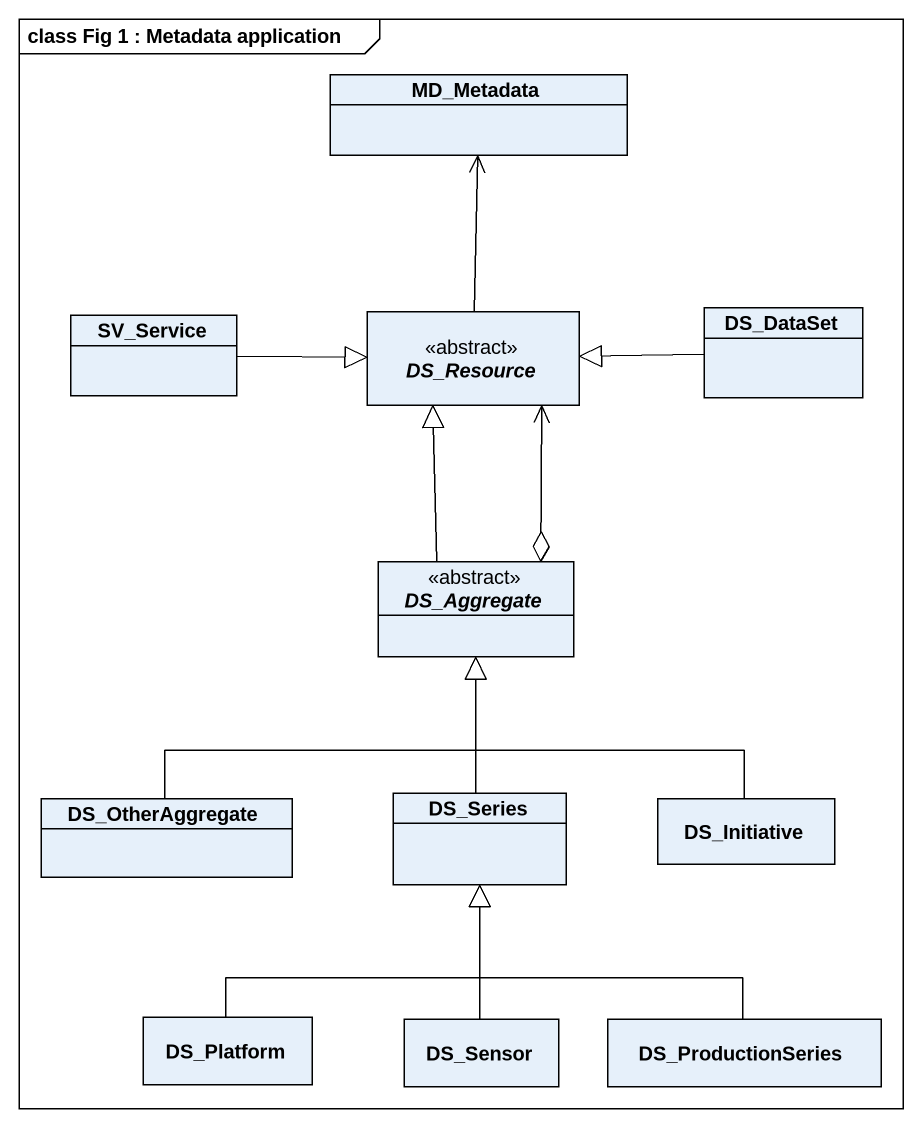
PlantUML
@startuml
mainframe class Fig 1 : Metadata application
hide circle
hide empty members
class MD_Metadata
class SV_Service
abstract class DS_Resource <<abstract>>
class DS_DataSet
abstract class DS_Aggregate <<abstract>>
class DS_OtherAggregate
class DS_Series
class DS_Initiative
class DS_Platform
class DS_Sensor
class DS_ProductionSeries
SV_Service -right-|> DS_Resource
DS_Resource -up-> MD_Metadata
DS_Resource <--o DS_Aggregate
DS_DataSet -left-|> DS_Resource
DS_Aggregate -up-|> DS_Resource
DS_OtherAggregate -up-|> DS_Aggregate
DS_Series -up-|> DS_Aggregate
DS_Initiative -up-|> DS_Aggregate
DS_Platform -up-|> DS_Series
DS_Sensor -up-|> DS_Series
DS_ProductionSeries -up-|> DS_Series
@enduml
